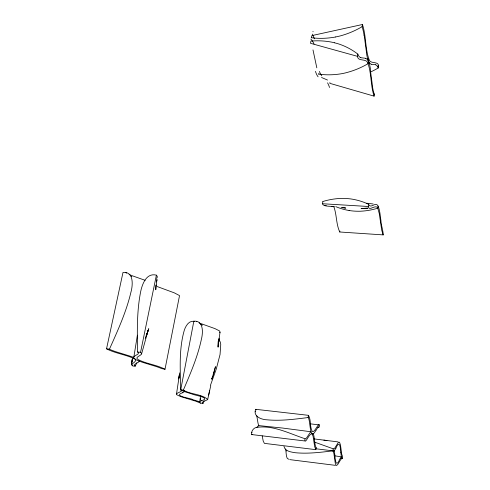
<?xml version="1.0" encoding="UTF-8"?>
<svg xmlns="http://www.w3.org/2000/svg" width="490" height="490" viewBox="0 0 490 490"><rect width="100%" height="100%" fill="white"/><g stroke="black" fill="none" stroke-linecap="round" stroke-linejoin="round"><path stroke-width="0.73" d="M137.408 335.166L133.733 357.786A20.782 3.957 10.6 0 0 134.131 358.423L136.238 359.844A20.807 3.963 10.6 0 0 137.941 360.609L141.745 362.037A42.998 8.306 10.4 0 0 143.778 362.71L155.673 366.355A34.668 6.315 10.7 0 1 157.37 366.918L159.789 367.806A14.884 2.744 10.6 0 1 161.406 368.517L165.007 369.258L179.53 295.593L174.305 292.855L157.014 286.485M178.776 378.929L179.481 374.268L176.498 394.052L176.908 394.83L180.877 396.661L195.878 401.206L200.477 403.105L203.025 403.393L204.14 400.759M317.783 427.243L319.229 427.06C319.835 419.25 314.801 433.08 312.381 431.653C309.502 426.772 311.358 420.218 308.473 415.33L255.615 409.303C252.791 416.524 261.587 419.703 267.203 419.832C280.868 421.094 294.588 419.244 308.13 417.541L308.418 417.915A11.025 2.817 -83.7 0 1 308.786 418.834L309.153 420.31A26.209 6.731 -83.5 0 1 309.349 421.382L310.403 428.958A29.492 7.35 -84.1 0 0 310.629 430.202L311.211 432.407A14.578 3.651 -83.9 0 0 311.603 433.289L313.012 435.947L314.702 446.751L315.848 449.667L316.173 447.499M218.35 342.136L218.209 346.583L218.295 341.138L218.099 347.159L219.104 338.229M155.765 285.59L155.789 289.737L156.837 279.821L156.598 281.866M178.954 377.735L179.603 372.865M333.757 206.48C336.863 214.7 336.005 223.991 339.76 231.997L383.174 234.894C383.223 230.116 380.993 225.284 380.901 220.31C380.099 215.459 380.02 210.308 377.925 205.782C375.683 201.335 370.593 209.359 368.584 204.269A66.793 61.783 -33.7 0 0 350.552 198.897L349.088 198.75A58.108 53.624 -32.8 0 0 343.202 198.407L340.238 198.456A67.314 62.304 -33.5 0 0 322.659 201.574M383.174 234.894L381.716 230.171L379.272 213.591L377.778 208.213L378.078 206.076M218.901 340.066L218.614 342.014L220.065 332.018L219.44 330.873L214.945 328.612L199.13 322.953M333.231 448.822L333.855 448.877L334.762 448.074L338.284 442.531L339.515 442.201L340.483 445.012L341.744 454.365L342.596 456.533L342.314 458.524L340.991 459.106L337.886 464.3L336.618 465.488L335.858 464.986L335.227 462.964L333.923 453.587L332.912 450.855L333.206 448.803L314.378 442.047M377.778 208.213C375.628 203.301 367.206 213.726 368.584 204.269M329.923 82.534L329.795 83.325L374.084 96.144L374.403 93.994M311.469 37.81L311.848 35.605L362.447 24.5C366.195 35.745 365.068 48.032 368.927 59.241C370.213 65.145 380.424 59.731 378.243 68.03A33.228 7.387 -88 0 0 375.665 64.845M200.618 395.957L199.681 402.131A17.903 2.965 9.9 0 0 199.889 402.596L200.477 403.105M339.76 231.997L339.901 231.09M365.675 58.341A37.43 8.642 -88.1 0 1 367.524 59.872L368.394 61.532L368.063 63.712C371.616 74.192 370.556 85.664 374.084 96.144M369.025 62.291L368.462 61.091L368.792 58.91M315.934 430.416L314.611 432.443A29.78 7.503 -84.1 0 1 314.108 433.068L313.079 433.932A14.59 3.657 -83.9 0 1 312.54 434.054C309.551 431.402 304.443 447.101 304.89 438.691C289.216 433.558 272.808 424.622 255.878 427.531C252.956 428.364 251.113 431.911 251.542 434.612C251.94 434.777 252.387 434.618 252.73 434.403M308.13 417.541L308.473 415.33M318.782 74.143A70.064 58.831 -25.2 0 0 342.29 73.598A62.585 52.693 -25.3 0 0 347.024 72.489A70.505 59.186 -25.3 0 0 368.039 63.682C366.777 57.171 355.538 63.045 357.859 54.078M364.131 35.764A35.69 8.428 -88.5 0 0 362.098 26.723L362.447 24.5M132.429 358.46L131.547 364.101C131.057 365.938 134.297 366.428 135.295 366.104L136.802 362.723M156.641 281.536L156.978 279.361M334.486 206.78L331.687 206.413L333.543 206.627C330.707 205.941 320.142 207.123 322.855 201.849M131.485 364.26L132.325 359.188L131.547 364.101C134.217 362.772 138.284 359.703 133.372 358.257C124.687 354.411 114.985 353.204 106.532 348.825L122.996 272.422C133.978 271.295 132.937 285.211 130.916 292.236C126.273 312.032 117.735 330.634 109.466 349.125L106.532 348.825M208.679 395.026L209.696 390.371L207.668 399.595L202.756 401.947L202.382 402.633L203.025 403.393M318.763 74.198L318.923 73.249M176.498 394.052L177.319 393.194L181.178 391.375L181.441 390.659L180.761 389.862L181.778 390.426A18.779 3.252 10.1 0 0 183.236 391.069L184.24 391.461L184.405 390.726M180.706 389.826L193.838 321.183C203.681 320.27 203.105 332.667 201.421 339.135C197.691 356.843 190.408 373.539 183.352 390.12L180.706 389.826C180.332 369.895 178.703 349.315 184.393 329.942C185.79 325.832 188.919 320.527 193.954 321.275C194.138 321.422 194.334 321.562 194.536 321.691M165.007 369.258C156.482 364.738 146.437 363.96 137.904 359.452C133.629 356.475 144.758 355.354 140.556 352.304L156.396 275.147C145.904 272.495 141.818 285.119 140.397 293.057C136.747 312.467 137.206 332.343 137.574 351.998L138.1 352.451A15.741 3.05 10.9 0 1 138.401 353.082L138.223 353.725A37.185 7.191 11.1 0 1 137.849 354.135L134.327 356.316A42.348 8.067 10.4 0 0 133.917 356.751L133.709 357.204M132.496 365.81L132.766 364.48M209.677 390.469L210.78 385.71M213.266 375.224L215.49 366.685L211.864 379.009M139.099 361.075L139.295 360.273M141.579 353.958L148.164 330.236L146.247 336.22L148.764 328.692L145.23 338.345M139.062 361.289L138.842 361.73A42.44 7.95 11.1 0 1 138.437 362.147L136.82 363.127M207.723 399.466C201.696 393.954 190.702 394.536 183.352 390.12M220.041 332.189L219.685 332.777M211.87 379.076L212.789 376.326L211.845 378.942M210.437 385.348L216.274 369.031L220.047 354.521L220.745 344.476L220.304 342.106L218.779 339.294M184.191 391.59L184.834 391.682M199.779 401.745L199.148 401.671M157.063 277.793L157.308 276.483L156.451 275.19M335.901 448.209C339.644 439.163 340.513 447.75 340.734 452.233M315.989 430.318L317.367 428.18A25.051 6.119 -83.6 0 1 317.783 427.654L318.433 427.078A10.633 2.609 -83.7 0 1 318.923 426.919M256.705 427.543L257.281 426.839A29.792 8.624 -82.8 0 1 257.863 426.22L258.677 425.577L282.35 428.021L311.003 431.764L310.323 432.394A30.196 7.515 -83.4 0 0 309.778 433.062L306.899 437.466A25.903 6.658 -83.9 0 1 306.452 438.017L305.809 438.605A11.025 2.817 -83.7 0 1 305.227 438.82M156.874 278.069L156.524 278.473M288.831 459.24C285.517 459.381 286.583 451.664 285.474 449.018M136.581 363.243L135.02 364.174A34.9 6.444 10.4 0 0 134.683 364.523L134.499 365.13A14.884 2.744 10.6 0 0 134.787 365.693M182.409 392.79C172.296 396.275 191.945 398.272 192.68 399.638M201.617 400.655C212.139 397.617 193.048 395.136 191.535 393.807A42.789 7.528 10 0 1 184.779 391.682M326.26 205.555L324.882 205.696M377.557 66.132L378.556 65.917M335.901 448.154A30.637 7.172 -84.1 0 1 334.266 450.598L333.812 450.886A13.634 3.173 -83.9 0 1 333.341 451.027L332.924 450.867C320.405 452.337 307.732 453.973 295.127 452.705C291.029 452.037 284.966 451.29 283.949 446.378M340.813 458.707L342.314 458.524L341.959 458.052A13.193 2.958 -83.9 0 1 341.646 457.286L341.401 456.423M367.898 208.036L361.087 208.55L363.948 208.477L362.024 208.532M367.831 208.44L362.998 208.501M322.31 203.736L368.26 206.486M252.093 432.437L251.731 432.303M137.598 352.016L140.556 352.304M312.302 433.619L313.41 433.73L313.778 435.273A30.503 7.675 -83.4 0 1 314.004 436.492L315.009 443.879A24.77 6.058 -83.9 0 0 315.199 444.902L315.548 446.31A10.633 2.609 -83.7 0 0 315.903 447.174L316.117 447.456M373.141 203.975L366.722 203.221M333.58 450.629L334.192 451.039M341.095 207.533L345.762 208.06L342.388 207.521M310.501 423.868L319.547 424.922M335.325 465.347L289.755 459.62M251.358 434.514L304.547 440.933M314.066 438.905L338.125 441.907M323.884 440.149L326.922 440.516M315.603 448.736L332.924 450.867M315.848 449.667L264.398 443.364L263.222 441.098L262.205 435.88M334.247 455.731L341.34 456.852A30.037 6.682 -83.5 0 0 339.748 459.252C336.011 468.189 335.178 460.073 334.884 455.284A31.403 7.332 -83.5 0 0 334.204 450.99M357.51 56.344L310.531 43.31L310.911 41.093A74.848 65.054 -29 0 1 334.67 42.789M371.138 64.276L375.671 64.723M365.681 58.285L360.793 57.716M131.338 276.397L131.828 276.581M133.678 357.43L130.977 356.444A41.791 7.73 11 0 0 128.888 355.752L116.504 351.936A37.412 7.356 10.8 0 1 114.703 351.336L112.1 350.381A15.741 3.05 10.9 0 1 110.324 349.609L109.515 349.156M129.593 274.676L130.91 275.221A36.56 9.469 11.1 0 0 132.655 275.901L144.654 280.145A40.884 9.984 11.4 0 1 145.163 280.341M129.495 274.633L129.115 274.467M321.562 77.493L327.541 80.06M126.604 273.175L125.893 272.679M135.277 366.091L134.799 365.693M196.784 321.685L196.447 321.422M255.247 411.484L255.535 411.796M255.615 409.303L256.105 409.891M155.942 285.027L156.292 285.309M193.881 321.22L194.303 321.685M258.885 426.147L258.23 424.034A29.106 8.44 -83.6 0 1 257.954 422.803L256.766 415.716M368.462 61.091L367.696 58.72M368.394 61.532L368.915 63.032M312.981 49.894L316.822 67.834M364.211 35.537L366.526 52.736M372.492 86.093L370.318 69.739M286.552 451.045L286.43 450.169M200.288 398.566L200.349 400.079M199.7 401.727A40.137 6.633 9.7 0 1 201.69 400.673M202.566 325.133A41.919 9.745 10.1 0 1 200.784 324.509M184.264 391.62A42.146 7.221 10.5 0 1 182.335 392.772M192.637 399.644A39.525 6.394 10.2 0 1 199.203 401.671M341.377 456.429A29.327 6.542 -84.1 0 1 340.752 452.197M378.213 67.981A67.589 56.969 -24.7 0 1 370.311 72.104M371.144 64.166A36.168 8.183 -88.9 0 1 369.043 62.089M313.079 31.789A39.549 11.717 -89 0 1 312.945 31.403M314.592 38.845A38.018 11.301 -89 0 1 312.406 34.122M335.619 36.989A72.048 59.486 -25.1 0 1 311.487 37.755M367.647 58.953A36.891 8.367 -88.3 0 1 366.471 52.896M362.079 26.687A72.502 59.841 -25.2 0 1 340.489 35.856A64.355 53.288 -25.2 0 1 335.613 36.94M321.783 75.828A37.834 11.037 -88.4 0 1 319.4 71.405M318.108 76.808A37.767 12.238 -81.2 0 1 315.462 71.356M374.348 94.35A32.977 7.338 -87.9 0 1 372.437 86.265M327.565 82.847A37.497 7.344 84.1 0 1 329.562 87.496M369.031 62.481A36.689 8.722 -87.7 0 1 370.471 69.286M310.856 39.145A40.192 11.68 89.9 0 1 314.066 44.008M311.236 37.252A38.581 11.19 89.9 0 1 311.444 37.473M360.799 57.636A35.433 8.312 -88.5 0 1 357.816 54.366M357.823 54.114A75.319 65.44 -29.2 0 0 339.16 44.1A66.591 57.734 -28.7 0 0 334.652 42.844M377.772 208.189A62.977 56.203 -25.9 0 1 360.53 211.221A57.324 51.26 -26.1 0 1 357.639 211.239A54.653 48.92 -26.1 0 1 351.924 210.89A57.33 51.266 -26 0 1 349.113 210.498M349.107 210.522A63.02 56.258 -25.7 0 1 335.773 206.633"/></g></svg>
